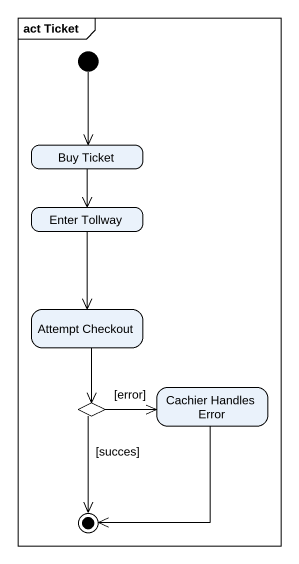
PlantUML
@startuml
mainframe act Ticket
hide empty description
state "Buy Ticket" as Buy_Ticket
state "Enter Tollway" as Enter_Tollway
state "Attempt Checkout" as Attempt_Checkout
state choice1 <<choice>>
state "Cachier Handles Error" as Cachier_Handles_Error
[*] --> Buy_Ticket
Buy_Ticket --> Enter_Tollway
Enter_Tollway --> Attempt_Checkout
Attempt_Checkout --> choice1
choice1 -right-> Cachier_Handles_Error : [error]
choice1 --> [*] : [succes]
Cachier_Handles_Error --> [*]
@enduml
